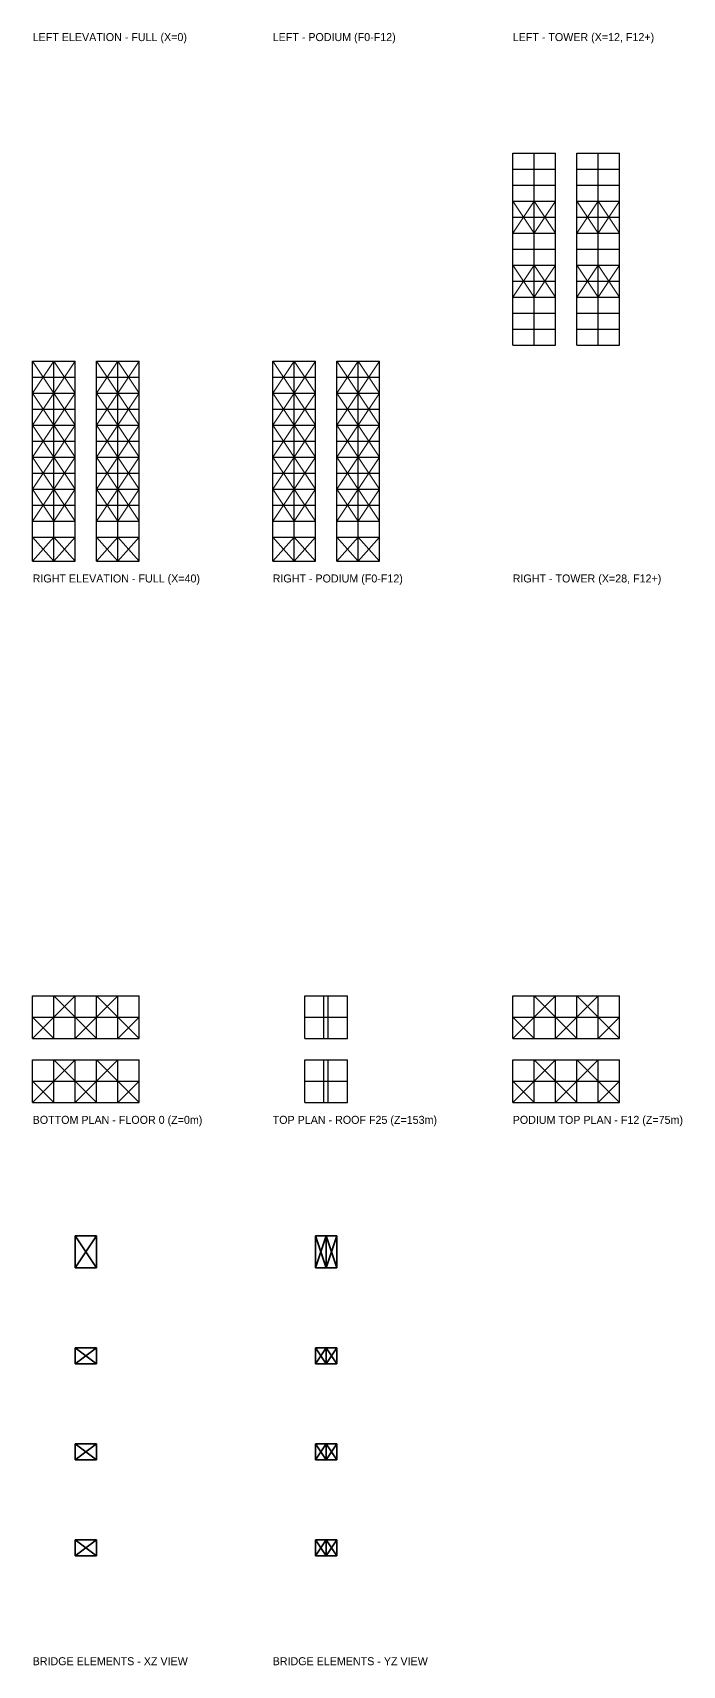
# Model space of a CAD drawing. Header units: metres. Extents: x -300 to 244, y -1173 to 40.
# Drawn here: x 0 to 244, y -1173 to -561 of the extents above; entities that cross this region are included whole.
import ezdxf

# ---------------------------------------------------------------- set-up
doc = ezdxf.new("R2010")
doc.units = ezdxf.units.M
for name, color, linetype, lineweight in [('VIEW_BOTTOM', 3, 'Continuous', 25), ('VIEW_BRACE', 1, 'Continuous', 18), ('VIEW_BRIDGE', 6, 'Continuous', 35), ('VIEW_RIGHT', 30, 'Continuous', 25), ('VIEW_TITLE', 7, 'Continuous', 0), ('VIEW_TOP', 3, 'Continuous', 25)]:
    doc.layers.add(name, color=color, linetype=linetype, lineweight=lineweight)

msp = doc.modelspace()

# ---------------------------------------------------------------- linework, layer by layer
at = {"layer": 'VIEW_BOTTOM'}
for p, q in [((0, -922), (8, -922)), ((0, -930), (0, -922)), ((8, -922), (16, -922)), ((8, -930), (8, -922)), ((16, -922), (24, -922)), ((16, -930), (16, -922)), ((24, -922), (32, -922)), ((24, -930), (24, -922)), ((32, -922), (40, -922)), ((32, -930), (32, -922)), ((40, -930), (40, -922)), ((0, -930), (8, -930)), ((0, -938), (0, -930)), ((8, -930), (16, -930)), ((8, -938), (8, -930)), ((16, -930), (24, -930)), ((16, -938), (16, -930)), ((24, -930), (32, -930)), ((24, -938), (24, -930)), ((32, -930), (40, -930)), ((32, -938), (32, -930)), ((40, -938), (40, -930)), ((0, -938), (8, -938)), ((8, -938), (16, -938)), ((16, -938), (24, -938)), ((24, -938), (32, -938)), ((32, -938), (40, -938)), ((0, -946), (8, -946)), ((0, -954), (0, -946)), ((8, -946), (16, -946)), ((8, -954), (8, -946)), ((16, -946), (24, -946)), ((16, -954), (16, -946)), ((24, -946), (32, -946)), ((24, -954), (24, -946)), ((32, -946), (40, -946)), ((32, -954), (32, -946)), ((40, -954), (40, -946)), ((0, -954), (8, -954)), ((0, -962), (0, -954)), ((8, -954), (16, -954)), ((8, -962), (8, -954)), ((16, -954), (24, -954)), ((16, -962), (16, -954)), ((24, -954), (32, -954)), ((24, -962), (24, -954)), ((32, -954), (40, -954)), ((32, -962), (32, -954)), ((40, -962), (40, -954)), ((0, -962), (8, -962)), ((8, -962), (16, -962)), ((16, -962), (24, -962)), ((24, -962), (32, -962)), ((32, -962), (40, -962))]:
    msp.add_line(p, q, dxfattribs=at)
at = {"layer": 'VIEW_BRACE'}
for p, q in [((180, -636), (188, -624)), ((188, -636), (180, -624)), ((188, -636), (196, -624)), ((196, -636), (188, -624)), ((204, -636), (212, -624)), ((212, -636), (204, -624)), ((212, -636), (220, -624)), ((220, -636), (212, -624)), ((180, -660), (188, -648)), ((188, -660), (180, -648)), ((188, -660), (196, -648)), ((196, -660), (188, -648)), ((204, -660), (212, -648)), ((212, -660), (204, -648)), ((212, -660), (220, -648)), ((220, -660), (212, -648)), ((0, -696), (8, -684)), ((8, -696), (0, -684)), ((8, -696), (16, -684)), ((16, -696), (8, -684)), ((24, -696), (32, -684)), ((32, -696), (24, -684)), ((32, -696), (40, -684)), ((40, -696), (32, -684)), ((90, -696), (98, -684)), ((98, -696), (90, -684)), ((98, -696), (106, -684)), ((106, -696), (98, -684)), ((114, -696), (122, -684)), ((122, -696), (114, -684)), ((122, -696), (130, -684)), ((130, -696), (122, -684)), ((0, -708), (8, -696)), ((8, -708), (0, -696)), ((8, -708), (16, -696)), ((16, -708), (8, -696)), ((24, -708), (32, -696)), ((32, -708), (24, -696)), ((32, -708), (40, -696)), ((40, -708), (32, -696)), ((90, -708), (98, -696)), ((98, -708), (90, -696)), ((98, -708), (106, -696)), ((106, -708), (98, -696)), ((114, -708), (122, -696)), ((122, -708), (114, -696)), ((122, -708), (130, -696)), ((130, -708), (122, -696)), ((0, -720), (8, -708)), ((8, -720), (0, -708)), ((8, -720), (16, -708)), ((16, -720), (8, -708)), ((24, -720), (32, -708)), ((32, -720), (24, -708)), ((32, -720), (40, -708)), ((40, -720), (32, -708)), ((90, -720), (98, -708)), ((98, -720), (90, -708)), ((98, -720), (106, -708)), ((106, -720), (98, -708)), ((114, -720), (122, -708)), ((122, -720), (114, -708)), ((122, -720), (130, -708)), ((130, -720), (122, -708)), ((0, -732), (8, -720)), ((8, -732), (0, -720)), ((8, -732), (16, -720)), ((16, -732), (8, -720)), ((24, -732), (32, -720)), ((32, -732), (24, -720)), ((32, -732), (40, -720)), ((40, -732), (32, -720)), ((90, -732), (98, -720)), ((98, -732), (90, -720)), ((98, -732), (106, -720)), ((106, -732), (98, -720)), ((114, -732), (122, -720)), ((122, -732), (114, -720)), ((122, -732), (130, -720)), ((130, -732), (122, -720)), ((0, -744), (8, -732)), ((8, -744), (0, -732)), ((8, -744), (16, -732)), ((16, -744), (8, -732)), ((24, -744), (32, -732)), ((32, -744), (24, -732)), ((32, -744), (40, -732)), ((40, -744), (32, -732)), ((90, -744), (98, -732)), ((98, -744), (90, -732)), ((98, -744), (106, -732)), ((106, -744), (98, -732)), ((114, -744), (122, -732)), ((122, -744), (114, -732)), ((122, -744), (130, -732)), ((130, -744), (122, -732)), ((0, -759), (8, -750)), ((8, -759), (0, -750)), ((8, -759), (16, -750)), ((16, -759), (8, -750)), ((24, -759), (32, -750)), ((32, -759), (24, -750)), ((32, -759), (40, -750)), ((40, -759), (32, -750)), ((90, -759), (98, -750)), ((98, -759), (90, -750)), ((98, -759), (106, -750)), ((106, -759), (98, -750)), ((114, -759), (122, -750)), ((122, -759), (114, -750)), ((122, -759), (130, -750)), ((130, -759), (122, -750)), ((8, -930), (16, -922)), ((16, -930), (8, -922)), ((24, -930), (32, -922)), ((32, -930), (24, -922)), ((188, -930), (196, -922)), ((196, -930), (188, -922)), ((204, -930), (212, -922)), ((212, -930), (204, -922)), ((0, -938), (8, -930)), ((8, -938), (0, -930)), ((16, -938), (24, -930)), ((24, -938), (16, -930)), ((32, -938), (40, -930)), ((40, -938), (32, -930)), ((180, -938), (188, -930)), ((188, -938), (180, -930)), ((196, -938), (204, -930)), ((204, -938), (196, -930)), ((212, -938), (220, -930)), ((220, -938), (212, -930)), ((8, -954), (16, -946)), ((16, -954), (8, -946)), ((24, -954), (32, -946)), ((32, -954), (24, -946)), ((188, -954), (196, -946)), ((196, -954), (188, -946)), ((204, -954), (212, -946)), ((212, -954), (204, -946)), ((0, -962), (8, -954)), ((8, -962), (0, -954)), ((16, -962), (24, -954)), ((24, -962), (16, -954)), ((32, -962), (40, -954)), ((40, -962), (32, -954)), ((180, -962), (188, -954)), ((188, -962), (180, -954)), ((196, -962), (204, -954)), ((204, -962), (196, -954)), ((212, -962), (220, -954)), ((220, -962), (212, -954))]:
    msp.add_line(p, q, dxfattribs=at)
at = {"layer": 'VIEW_BRIDGE'}
for p, q in [((16, -1012), (24, -1012)), ((16, -1012), (24, -1012)), ((16, -1012), (24, -1012)), ((16, -1012), (16, -1012)), ((16, -1012), (16, -1012)), ((16, -1024), (16, -1012)), ((16, -1024), (16, -1012)), ((16, -1024), (16, -1012)), ((16, -1012), (24, -1012)), ((24, -1012), (16, -1012)), ((16, -1012), (24, -1012)), ((24, -1012), (16, -1012)), ((16, -1024), (16, -1012)), ((16, -1012), (16, -1024)), ((16, -1024), (16, -1012)), ((16, -1012), (16, -1024)), ((16, -1024), (24, -1012)), ((24, -1024), (16, -1012)), ((16, -1024), (24, -1012)), ((24, -1024), (16, -1012)), ((16, -1024), (16, -1012)), ((16, -1012), (16, -1024)), ((16, -1024), (16, -1012)), ((16, -1012), (16, -1024)), ((24, -1012), (24, -1012)), ((24, -1012), (24, -1012)), ((24, -1024), (24, -1012)), ((24, -1024), (24, -1012)), ((24, -1024), (24, -1012)), ((24, -1024), (24, -1012)), ((24, -1012), (24, -1024)), ((24, -1024), (24, -1012)), ((24, -1012), (24, -1024)), ((24, -1024), (24, -1012)), ((24, -1012), (24, -1024)), ((24, -1024), (24, -1012)), ((24, -1012), (24, -1024)), ((106, -1012), (106, -1012)), ((106, -1012), (110, -1012)), ((106, -1012), (110, -1012)), ((106, -1024), (106, -1012)), ((106, -1024), (106, -1012)), ((106, -1012), (110, -1012)), ((106, -1012), (110, -1012)), ((106, -1024), (110, -1012)), ((106, -1012), (110, -1024)), ((106, -1024), (110, -1012)), ((106, -1012), (110, -1024)), ((106, -1024), (106, -1012)), ((106, -1024), (106, -1012)), ((106, -1024), (110, -1012)), ((106, -1012), (110, -1024)), ((106, -1024), (110, -1012)), ((106, -1012), (110, -1024)), ((110, -1012), (110, -1012)), ((110, -1012), (114, -1012)), ((110, -1012), (114, -1012)), ((110, -1024), (110, -1012)), ((110, -1024), (110, -1012)), ((110, -1012), (114, -1012)), ((110, -1012), (114, -1012)), ((110, -1024), (114, -1012)), ((110, -1012), (114, -1024)), ((110, -1024), (114, -1012)), ((110, -1012), (114, -1024)), ((110, -1024), (114, -1012)), ((110, -1012), (114, -1024)), ((110, -1024), (114, -1012)), ((110, -1012), (114, -1024)), ((114, -1012), (114, -1012)), ((114, -1024), (114, -1012)), ((114, -1024), (114, -1012)), ((114, -1024), (114, -1012)), ((114, -1024), (114, -1012)), ((16, -1024), (24, -1024)), ((16, -1024), (24, -1024)), ((16, -1024), (24, -1024)), ((16, -1024), (16, -1024)), ((16, -1024), (16, -1024)), ((16, -1024), (24, -1024)), ((24, -1024), (16, -1024)), ((16, -1024), (24, -1024)), ((24, -1024), (16, -1024)), ((24, -1024), (24, -1024)), ((24, -1024), (24, -1024)), ((106, -1024), (106, -1024)), ((106, -1024), (110, -1024)), ((106, -1024), (110, -1024)), ((106, -1024), (110, -1024)), ((106, -1024), (110, -1024)), ((110, -1024), (110, -1024)), ((110, -1024), (114, -1024)), ((110, -1024), (114, -1024)), ((110, -1024), (114, -1024)), ((110, -1024), (114, -1024)), ((114, -1024), (114, -1024)), ((16, -1054), (24, -1054)), ((16, -1054), (24, -1054)), ((16, -1054), (24, -1054)), ((16, -1054), (16, -1054)), ((16, -1054), (16, -1054)), ((16, -1060), (16, -1054)), ((16, -1060), (16, -1054)), ((16, -1060), (16, -1054)), ((16, -1054), (24, -1054)), ((24, -1054), (16, -1054)), ((16, -1054), (24, -1054)), ((24, -1054), (16, -1054)), ((16, -1060), (16, -1054)), ((16, -1054), (16, -1060)), ((16, -1060), (16, -1054)), ((16, -1054), (16, -1060)), ((16, -1060), (24, -1054)), ((24, -1060), (16, -1054)), ((16, -1060), (24, -1054)), ((24, -1060), (16, -1054)), ((16, -1060), (16, -1054)), ((16, -1054), (16, -1060)), ((16, -1060), (16, -1054)), ((16, -1054), (16, -1060)), ((24, -1054), (24, -1054)), ((24, -1054), (24, -1054)), ((24, -1060), (24, -1054)), ((24, -1060), (24, -1054)), ((24, -1060), (24, -1054)), ((24, -1060), (24, -1054)), ((24, -1054), (24, -1060)), ((24, -1060), (24, -1054)), ((24, -1054), (24, -1060)), ((24, -1060), (24, -1054)), ((24, -1054), (24, -1060)), ((24, -1060), (24, -1054)), ((24, -1054), (24, -1060)), ((106, -1054), (106, -1054)), ((106, -1054), (110, -1054)), ((106, -1054), (110, -1054)), ((106, -1060), (106, -1054)), ((106, -1060), (106, -1054)), ((106, -1054), (110, -1054)), ((106, -1054), (110, -1054)), ((106, -1060), (110, -1054)), ((106, -1054), (110, -1060)), ((106, -1060), (110, -1054)), ((106, -1054), (110, -1060)), ((106, -1060), (106, -1054)), ((106, -1060), (106, -1054)), ((106, -1060), (110, -1054)), ((106, -1054), (110, -1060)), ((106, -1060), (110, -1054)), ((106, -1054), (110, -1060)), ((110, -1054), (110, -1054)), ((110, -1054), (114, -1054)), ((110, -1054), (114, -1054)), ((110, -1060), (110, -1054)), ((110, -1060), (110, -1054)), ((110, -1054), (114, -1054)), ((110, -1054), (114, -1054)), ((110, -1060), (114, -1054)), ((110, -1054), (114, -1060)), ((110, -1060), (114, -1054)), ((110, -1054), (114, -1060)), ((110, -1060), (114, -1054)), ((110, -1054), (114, -1060)), ((110, -1060), (114, -1054)), ((110, -1054), (114, -1060)), ((114, -1054), (114, -1054)), ((114, -1060), (114, -1054)), ((114, -1060), (114, -1054)), ((114, -1060), (114, -1054)), ((114, -1060), (114, -1054)), ((16, -1060), (24, -1060)), ((16, -1060), (24, -1060)), ((16, -1060), (24, -1060)), ((16, -1060), (16, -1060)), ((16, -1060), (16, -1060)), ((16, -1060), (24, -1060)), ((24, -1060), (16, -1060)), ((16, -1060), (24, -1060)), ((24, -1060), (16, -1060)), ((24, -1060), (24, -1060)), ((24, -1060), (24, -1060)), ((106, -1060), (106, -1060)), ((106, -1060), (110, -1060)), ((106, -1060), (110, -1060)), ((106, -1060), (110, -1060)), ((106, -1060), (110, -1060)), ((110, -1060), (110, -1060)), ((110, -1060), (114, -1060)), ((110, -1060), (114, -1060)), ((110, -1060), (114, -1060)), ((110, -1060), (114, -1060)), ((114, -1060), (114, -1060)), ((16, -1090), (24, -1090)), ((16, -1090), (24, -1090)), ((16, -1090), (24, -1090)), ((16, -1090), (16, -1090)), ((16, -1090), (16, -1090)), ((16, -1096), (16, -1090)), ((16, -1096), (16, -1090)), ((16, -1096), (16, -1090)), ((16, -1090), (24, -1090)), ((24, -1090), (16, -1090)), ((16, -1090), (24, -1090)), ((24, -1090), (16, -1090)), ((16, -1096), (16, -1090)), ((16, -1090), (16, -1096)), ((16, -1096), (16, -1090)), ((16, -1090), (16, -1096)), ((16, -1096), (24, -1090)), ((24, -1096), (16, -1090)), ((16, -1096), (24, -1090)), ((24, -1096), (16, -1090)), ((16, -1096), (16, -1090)), ((16, -1090), (16, -1096)), ((16, -1096), (16, -1090)), ((16, -1090), (16, -1096)), ((24, -1090), (24, -1090)), ((24, -1090), (24, -1090)), ((24, -1096), (24, -1090)), ((24, -1096), (24, -1090)), ((24, -1096), (24, -1090)), ((24, -1096), (24, -1090)), ((24, -1090), (24, -1096)), ((24, -1096), (24, -1090)), ((24, -1090), (24, -1096)), ((24, -1096), (24, -1090)), ((24, -1090), (24, -1096)), ((24, -1096), (24, -1090)), ((24, -1090), (24, -1096)), ((106, -1090), (106, -1090)), ((106, -1090), (110, -1090)), ((106, -1090), (110, -1090)), ((106, -1096), (106, -1090)), ((106, -1096), (106, -1090)), ((106, -1090), (110, -1090)), ((106, -1090), (110, -1090)), ((106, -1096), (110, -1090)), ((106, -1090), (110, -1096)), ((106, -1096), (110, -1090)), ((106, -1090), (110, -1096)), ((106, -1096), (106, -1090)), ((106, -1096), (106, -1090)), ((106, -1096), (110, -1090)), ((106, -1090), (110, -1096)), ((106, -1096), (110, -1090)), ((106, -1090), (110, -1096)), ((110, -1090), (110, -1090)), ((110, -1090), (114, -1090)), ((110, -1090), (114, -1090)), ((110, -1096), (110, -1090)), ((110, -1096), (110, -1090)), ((110, -1090), (114, -1090)), ((110, -1090), (114, -1090)), ((110, -1096), (114, -1090)), ((110, -1090), (114, -1096)), ((110, -1096), (114, -1090)), ((110, -1090), (114, -1096)), ((110, -1096), (114, -1090)), ((110, -1090), (114, -1096)), ((110, -1096), (114, -1090)), ((110, -1090), (114, -1096)), ((114, -1090), (114, -1090)), ((114, -1096), (114, -1090)), ((114, -1096), (114, -1090)), ((114, -1096), (114, -1090)), ((114, -1096), (114, -1090)), ((16, -1096), (24, -1096)), ((16, -1096), (24, -1096)), ((16, -1096), (24, -1096)), ((16, -1096), (16, -1096)), ((16, -1096), (16, -1096)), ((16, -1096), (24, -1096)), ((24, -1096), (16, -1096)), ((16, -1096), (24, -1096)), ((24, -1096), (16, -1096)), ((24, -1096), (24, -1096)), ((24, -1096), (24, -1096)), ((106, -1096), (106, -1096)), ((106, -1096), (110, -1096)), ((106, -1096), (110, -1096)), ((106, -1096), (110, -1096)), ((106, -1096), (110, -1096)), ((110, -1096), (110, -1096)), ((110, -1096), (114, -1096)), ((110, -1096), (114, -1096)), ((110, -1096), (114, -1096)), ((110, -1096), (114, -1096)), ((114, -1096), (114, -1096)), ((16, -1126), (24, -1126)), ((16, -1126), (24, -1126)), ((16, -1126), (24, -1126)), ((16, -1126), (16, -1126)), ((16, -1126), (16, -1126)), ((16, -1132), (16, -1126)), ((16, -1132), (16, -1126)), ((16, -1132), (16, -1126)), ((16, -1126), (24, -1126)), ((24, -1126), (16, -1126)), ((16, -1126), (24, -1126)), ((24, -1126), (16, -1126)), ((16, -1132), (16, -1126)), ((16, -1126), (16, -1132)), ((16, -1132), (16, -1126)), ((16, -1126), (16, -1132)), ((16, -1132), (24, -1126)), ((24, -1132), (16, -1126)), ((16, -1132), (24, -1126)), ((24, -1132), (16, -1126)), ((16, -1132), (16, -1126)), ((16, -1126), (16, -1132)), ((16, -1132), (16, -1126)), ((16, -1126), (16, -1132)), ((24, -1126), (24, -1126)), ((24, -1126), (24, -1126)), ((24, -1132), (24, -1126)), ((24, -1132), (24, -1126)), ((24, -1132), (24, -1126)), ((24, -1132), (24, -1126)), ((24, -1126), (24, -1132)), ((24, -1132), (24, -1126)), ((24, -1126), (24, -1132)), ((24, -1132), (24, -1126)), ((24, -1126), (24, -1132)), ((24, -1132), (24, -1126)), ((24, -1126), (24, -1132)), ((106, -1126), (106, -1126)), ((106, -1126), (110, -1126)), ((106, -1126), (110, -1126)), ((106, -1132), (106, -1126)), ((106, -1132), (106, -1126)), ((106, -1126), (110, -1126)), ((106, -1126), (110, -1126)), ((106, -1132), (110, -1126)), ((106, -1126), (110, -1132)), ((106, -1132), (110, -1126)), ((106, -1126), (110, -1132)), ((106, -1132), (106, -1126)), ((106, -1132), (106, -1126)), ((106, -1132), (110, -1126)), ((106, -1126), (110, -1132)), ((106, -1132), (110, -1126)), ((106, -1126), (110, -1132)), ((110, -1126), (110, -1126)), ((110, -1126), (114, -1126)), ((110, -1126), (114, -1126)), ((110, -1132), (110, -1126)), ((110, -1132), (110, -1126)), ((110, -1126), (114, -1126)), ((110, -1126), (114, -1126)), ((110, -1132), (114, -1126)), ((110, -1126), (114, -1132)), ((110, -1132), (114, -1126)), ((110, -1126), (114, -1132)), ((110, -1132), (114, -1126)), ((110, -1126), (114, -1132)), ((110, -1132), (114, -1126)), ((110, -1126), (114, -1132)), ((114, -1126), (114, -1126)), ((114, -1132), (114, -1126)), ((114, -1132), (114, -1126)), ((114, -1132), (114, -1126)), ((114, -1132), (114, -1126)), ((16, -1132), (24, -1132)), ((16, -1132), (24, -1132)), ((16, -1132), (24, -1132)), ((16, -1132), (16, -1132)), ((16, -1132), (16, -1132)), ((16, -1132), (24, -1132)), ((24, -1132), (16, -1132)), ((16, -1132), (24, -1132)), ((24, -1132), (16, -1132)), ((24, -1132), (24, -1132)), ((24, -1132), (24, -1132)), ((106, -1132), (106, -1132)), ((106, -1132), (110, -1132)), ((106, -1132), (110, -1132)), ((106, -1132), (110, -1132)), ((106, -1132), (110, -1132)), ((110, -1132), (110, -1132)), ((110, -1132), (114, -1132)), ((110, -1132), (114, -1132)), ((110, -1132), (114, -1132)), ((110, -1132), (114, -1132)), ((114, -1132), (114, -1132))]:
    msp.add_line(p, q, dxfattribs=at)
at = {"layer": 'VIEW_RIGHT'}
for p, q in [((180, -606), (188, -606)), ((180, -612), (180, -606)), ((188, -606), (196, -606)), ((188, -612), (188, -606)), ((196, -612), (196, -606)), ((204, -606), (212, -606)), ((204, -612), (204, -606)), ((212, -606), (220, -606)), ((212, -612), (212, -606)), ((220, -612), (220, -606)), ((180, -612), (188, -612)), ((180, -618), (180, -612)), ((188, -612), (196, -612)), ((188, -618), (188, -612)), ((196, -618), (196, -612)), ((204, -612), (212, -612)), ((204, -618), (204, -612)), ((212, -612), (220, -612)), ((212, -618), (212, -612)), ((220, -618), (220, -612)), ((180, -618), (188, -618)), ((180, -624), (180, -618)), ((188, -618), (196, -618)), ((188, -624), (188, -618)), ((196, -624), (196, -618)), ((204, -618), (212, -618)), ((204, -624), (204, -618)), ((212, -618), (220, -618)), ((212, -624), (212, -618)), ((220, -624), (220, -618)), ((180, -624), (188, -624)), ((180, -630), (180, -624)), ((188, -624), (196, -624)), ((188, -630), (188, -624)), ((196, -630), (196, -624)), ((204, -624), (212, -624)), ((204, -630), (204, -624)), ((212, -624), (220, -624)), ((212, -630), (212, -624)), ((220, -630), (220, -624)), ((180, -630), (188, -630)), ((180, -636), (180, -630)), ((188, -630), (196, -630)), ((188, -636), (188, -630)), ((196, -636), (196, -630)), ((204, -630), (212, -630)), ((204, -636), (204, -630)), ((212, -630), (220, -630)), ((212, -636), (212, -630)), ((220, -636), (220, -630)), ((180, -636), (188, -636)), ((180, -642), (180, -636)), ((188, -636), (196, -636)), ((188, -642), (188, -636)), ((196, -642), (196, -636)), ((204, -636), (212, -636)), ((204, -642), (204, -636)), ((212, -636), (220, -636)), ((212, -642), (212, -636)), ((220, -642), (220, -636)), ((180, -642), (188, -642)), ((180, -648), (180, -642)), ((188, -642), (196, -642)), ((188, -648), (188, -642)), ((196, -648), (196, -642)), ((204, -642), (212, -642)), ((204, -648), (204, -642)), ((212, -642), (220, -642)), ((212, -648), (212, -642)), ((220, -648), (220, -642)), ((180, -648), (188, -648)), ((180, -654), (180, -648)), ((188, -648), (196, -648)), ((188, -654), (188, -648)), ((196, -654), (196, -648)), ((204, -648), (212, -648)), ((204, -654), (204, -648)), ((212, -648), (220, -648)), ((212, -654), (212, -648)), ((220, -654), (220, -648)), ((180, -654), (188, -654)), ((180, -660), (180, -654)), ((188, -654), (196, -654)), ((188, -660), (188, -654)), ((196, -660), (196, -654)), ((204, -654), (212, -654)), ((204, -660), (204, -654)), ((212, -654), (220, -654)), ((212, -660), (212, -654)), ((220, -660), (220, -654)), ((180, -660), (188, -660)), ((180, -666), (180, -660)), ((188, -660), (196, -660)), ((188, -666), (188, -660)), ((196, -666), (196, -660)), ((204, -660), (212, -660)), ((204, -666), (204, -660)), ((212, -660), (220, -660)), ((212, -666), (212, -660)), ((220, -666), (220, -660)), ((180, -666), (188, -666)), ((180, -672), (180, -666)), ((188, -666), (196, -666)), ((188, -672), (188, -666)), ((196, -672), (196, -666)), ((204, -666), (212, -666)), ((204, -672), (204, -666)), ((212, -666), (220, -666)), ((212, -672), (212, -666)), ((220, -672), (220, -666)), ((180, -672), (188, -672)), ((180, -678), (180, -672)), ((188, -672), (196, -672)), ((188, -678), (188, -672)), ((196, -678), (196, -672)), ((204, -672), (212, -672)), ((204, -678), (204, -672)), ((212, -672), (220, -672)), ((212, -678), (212, -672)), ((220, -678), (220, -672)), ((180, -678), (188, -678)), ((188, -678), (196, -678)), ((204, -678), (212, -678)), ((212, -678), (220, -678)), ((0, -684), (8, -684)), ((0, -690), (0, -684)), ((8, -684), (16, -684)), ((8, -690), (8, -684)), ((16, -690), (16, -684)), ((24, -684), (32, -684)), ((24, -690), (24, -684)), ((32, -684), (40, -684)), ((32, -690), (32, -684)), ((40, -690), (40, -684)), ((90, -684), (98, -684)), ((90, -690), (90, -684)), ((98, -684), (106, -684)), ((98, -690), (98, -684)), ((106, -690), (106, -684)), ((114, -684), (122, -684)), ((114, -690), (114, -684)), ((122, -684), (130, -684)), ((122, -690), (122, -684)), ((130, -690), (130, -684)), ((0, -690), (8, -690)), ((0, -696), (0, -690)), ((8, -690), (16, -690)), ((8, -696), (8, -690)), ((16, -696), (16, -690)), ((24, -690), (32, -690)), ((24, -696), (24, -690)), ((32, -690), (40, -690)), ((32, -696), (32, -690)), ((40, -696), (40, -690)), ((90, -690), (98, -690)), ((90, -696), (90, -690)), ((98, -690), (106, -690)), ((98, -696), (98, -690)), ((106, -696), (106, -690)), ((114, -690), (122, -690)), ((114, -696), (114, -690)), ((122, -690), (130, -690)), ((122, -696), (122, -690)), ((130, -696), (130, -690)), ((0, -696), (8, -696)), ((0, -702), (0, -696)), ((8, -696), (16, -696)), ((8, -702), (8, -696)), ((16, -702), (16, -696)), ((24, -696), (32, -696)), ((24, -702), (24, -696)), ((32, -696), (40, -696)), ((32, -702), (32, -696)), ((40, -702), (40, -696)), ((90, -696), (98, -696)), ((90, -702), (90, -696)), ((98, -696), (106, -696)), ((98, -702), (98, -696)), ((106, -702), (106, -696)), ((114, -696), (122, -696)), ((114, -702), (114, -696)), ((122, -696), (130, -696)), ((122, -702), (122, -696)), ((130, -702), (130, -696)), ((0, -702), (8, -702)), ((0, -708), (0, -702)), ((8, -702), (16, -702)), ((8, -708), (8, -702)), ((16, -708), (16, -702)), ((24, -702), (32, -702)), ((24, -708), (24, -702)), ((32, -702), (40, -702)), ((32, -708), (32, -702)), ((40, -708), (40, -702)), ((90, -702), (98, -702)), ((90, -708), (90, -702)), ((98, -702), (106, -702)), ((98, -708), (98, -702)), ((106, -708), (106, -702)), ((114, -702), (122, -702)), ((114, -708), (114, -702)), ((122, -702), (130, -702)), ((122, -708), (122, -702)), ((130, -708), (130, -702)), ((0, -708), (8, -708)), ((0, -714), (0, -708)), ((8, -708), (16, -708)), ((8, -714), (8, -708)), ((16, -714), (16, -708)), ((24, -708), (32, -708)), ((24, -714), (24, -708)), ((32, -708), (40, -708)), ((32, -714), (32, -708)), ((40, -714), (40, -708)), ((90, -708), (98, -708)), ((90, -714), (90, -708)), ((98, -708), (106, -708)), ((98, -714), (98, -708)), ((106, -714), (106, -708)), ((114, -708), (122, -708)), ((114, -714), (114, -708)), ((122, -708), (130, -708)), ((122, -714), (122, -708)), ((130, -714), (130, -708)), ((0, -714), (8, -714)), ((0, -720), (0, -714)), ((8, -714), (16, -714)), ((8, -720), (8, -714)), ((16, -720), (16, -714)), ((24, -714), (32, -714)), ((24, -720), (24, -714)), ((32, -714), (40, -714)), ((32, -720), (32, -714)), ((40, -720), (40, -714)), ((90, -714), (98, -714)), ((90, -720), (90, -714)), ((98, -714), (106, -714)), ((98, -720), (98, -714)), ((106, -720), (106, -714)), ((114, -714), (122, -714)), ((114, -720), (114, -714)), ((122, -714), (130, -714)), ((122, -720), (122, -714)), ((130, -720), (130, -714)), ((0, -720), (8, -720)), ((0, -726), (0, -720)), ((8, -720), (16, -720)), ((8, -726), (8, -720)), ((16, -726), (16, -720)), ((24, -720), (32, -720)), ((24, -726), (24, -720)), ((32, -720), (40, -720)), ((32, -726), (32, -720)), ((40, -726), (40, -720)), ((90, -720), (98, -720)), ((90, -726), (90, -720)), ((98, -720), (106, -720)), ((98, -726), (98, -720)), ((106, -726), (106, -720)), ((114, -720), (122, -720)), ((114, -726), (114, -720)), ((122, -720), (130, -720)), ((122, -726), (122, -720)), ((130, -726), (130, -720)), ((0, -726), (8, -726)), ((0, -732), (0, -726)), ((8, -726), (16, -726)), ((8, -732), (8, -726)), ((16, -732), (16, -726)), ((24, -726), (32, -726)), ((24, -732), (24, -726)), ((32, -726), (40, -726)), ((32, -732), (32, -726)), ((40, -732), (40, -726)), ((90, -726), (98, -726)), ((90, -732), (90, -726)), ((98, -726), (106, -726)), ((98, -732), (98, -726)), ((106, -732), (106, -726)), ((114, -726), (122, -726)), ((114, -732), (114, -726)), ((122, -726), (130, -726)), ((122, -732), (122, -726)), ((130, -732), (130, -726)), ((0, -732), (8, -732)), ((0, -738), (0, -732)), ((8, -732), (16, -732)), ((8, -738), (8, -732)), ((16, -738), (16, -732)), ((24, -732), (32, -732)), ((24, -738), (24, -732)), ((32, -732), (40, -732)), ((32, -738), (32, -732)), ((40, -738), (40, -732)), ((90, -732), (98, -732)), ((90, -738), (90, -732)), ((98, -732), (106, -732)), ((98, -738), (98, -732)), ((106, -738), (106, -732)), ((114, -732), (122, -732)), ((114, -738), (114, -732)), ((122, -732), (130, -732)), ((122, -738), (122, -732)), ((130, -738), (130, -732)), ((0, -738), (8, -738)), ((0, -744), (0, -738)), ((8, -738), (16, -738)), ((8, -744), (8, -738)), ((16, -744), (16, -738)), ((24, -738), (32, -738)), ((24, -744), (24, -738)), ((32, -738), (40, -738)), ((32, -744), (32, -738)), ((40, -744), (40, -738)), ((90, -738), (98, -738)), ((90, -744), (90, -738)), ((98, -738), (106, -738)), ((98, -744), (98, -738)), ((106, -744), (106, -738)), ((114, -738), (122, -738)), ((114, -744), (114, -738)), ((122, -738), (130, -738)), ((122, -744), (122, -738)), ((130, -744), (130, -738)), ((0, -744), (8, -744)), ((0, -750), (0, -744)), ((8, -744), (16, -744)), ((8, -750), (8, -744)), ((16, -750), (16, -744)), ((24, -744), (32, -744)), ((24, -750), (24, -744)), ((32, -744), (40, -744)), ((32, -750), (32, -744)), ((40, -750), (40, -744)), ((90, -744), (98, -744)), ((90, -750), (90, -744)), ((98, -744), (106, -744)), ((98, -750), (98, -744)), ((106, -750), (106, -744)), ((114, -744), (122, -744)), ((114, -750), (114, -744)), ((122, -744), (130, -744)), ((122, -750), (122, -744)), ((130, -750), (130, -744)), ((0, -750), (8, -750)), ((0, -759), (0, -750)), ((8, -750), (16, -750)), ((8, -759), (8, -750)), ((16, -759), (16, -750)), ((24, -750), (32, -750)), ((24, -759), (24, -750)), ((32, -750), (40, -750)), ((32, -759), (32, -750)), ((40, -759), (40, -750)), ((90, -750), (98, -750)), ((90, -759), (90, -750)), ((98, -750), (106, -750)), ((98, -759), (98, -750)), ((106, -759), (106, -750)), ((114, -750), (122, -750)), ((114, -759), (114, -750)), ((122, -750), (130, -750)), ((122, -759), (122, -750)), ((130, -759), (130, -750)), ((0, -759), (8, -759)), ((8, -759), (16, -759)), ((24, -759), (32, -759)), ((32, -759), (40, -759)), ((90, -759), (98, -759)), ((98, -759), (106, -759)), ((114, -759), (122, -759)), ((122, -759), (130, -759))]:
    msp.add_line(p, q, dxfattribs=at)
at = {"layer": 'VIEW_TOP'}
for p, q in [((102, -922), (109.2, -922)), ((102, -930), (102, -922)), ((109.2, -922), (110.8, -922)), ((109.2, -930), (109.2, -922)), ((110.8, -922), (118, -922)), ((110.8, -930), (110.8, -922)), ((118, -930), (118, -922)), ((180, -922), (188, -922)), ((180, -930), (180, -922)), ((188, -922), (196, -922)), ((188, -930), (188, -922)), ((196, -922), (204, -922)), ((196, -930), (196, -922)), ((204, -922), (212, -922)), ((204, -930), (204, -922)), ((212, -922), (220, -922)), ((212, -930), (212, -922)), ((220, -930), (220, -922)), ((102, -930), (109.2, -930)), ((102, -938), (102, -930)), ((109.2, -930), (110.8, -930)), ((109.2, -938), (109.2, -930)), ((110.8, -930), (118, -930)), ((110.8, -938), (110.8, -930)), ((118, -938), (118, -930)), ((180, -930), (188, -930)), ((180, -938), (180, -930)), ((188, -930), (196, -930)), ((188, -938), (188, -930)), ((196, -930), (204, -930)), ((196, -938), (196, -930)), ((204, -930), (212, -930)), ((204, -938), (204, -930)), ((212, -930), (220, -930)), ((212, -938), (212, -930)), ((220, -938), (220, -930)), ((102, -938), (109.2, -938)), ((109.2, -938), (110.8, -938)), ((110.8, -938), (118, -938)), ((180, -938), (188, -938)), ((188, -938), (196, -938)), ((196, -938), (204, -938)), ((204, -938), (212, -938)), ((212, -938), (220, -938)), ((102, -946), (109.2, -946)), ((102, -954), (102, -946)), ((109.2, -946), (110.8, -946)), ((109.2, -954), (109.2, -946)), ((110.8, -946), (118, -946)), ((110.8, -954), (110.8, -946)), ((118, -954), (118, -946)), ((180, -946), (188, -946)), ((180, -954), (180, -946)), ((188, -946), (196, -946)), ((188, -954), (188, -946)), ((196, -946), (204, -946)), ((196, -954), (196, -946)), ((204, -946), (212, -946)), ((204, -954), (204, -946)), ((212, -946), (220, -946)), ((212, -954), (212, -946)), ((220, -954), (220, -946)), ((102, -954), (109.2, -954)), ((102, -962), (102, -954)), ((109.2, -954), (110.8, -954)), ((109.2, -962), (109.2, -954)), ((110.8, -954), (118, -954)), ((110.8, -962), (110.8, -954)), ((118, -962), (118, -954)), ((180, -954), (188, -954)), ((180, -962), (180, -954)), ((188, -954), (196, -954)), ((188, -962), (188, -954)), ((196, -954), (204, -954)), ((196, -962), (196, -954)), ((204, -954), (212, -954)), ((204, -962), (204, -954)), ((212, -954), (220, -954)), ((212, -962), (212, -954)), ((220, -962), (220, -954)), ((102, -962), (109.2, -962)), ((109.2, -962), (110.8, -962)), ((110.8, -962), (118, -962)), ((180, -962), (188, -962)), ((188, -962), (196, -962)), ((196, -962), (204, -962)), ((204, -962), (212, -962)), ((212, -962), (220, -962))]:
    msp.add_line(p, q, dxfattribs=at)

# ---------------------------------------------------------------- texts
at = {"layer": 'VIEW_TITLE'}
for s, p in [('LEFT ELEVATION - FULL (X=0)', (0, -564)), ('LEFT - PODIUM (F0-F12)', (90, -564)), ('LEFT - TOWER (X=12, F12+)', (180, -564)), ('RIGHT ELEVATION - FULL (X=40)', (0, -767)), ('RIGHT - PODIUM (F0-F12)', (90, -767)), ('RIGHT - TOWER (X=28, F12+)', (180, -767)), ('BOTTOM PLAN - FLOOR 0 (Z=0m)', (0, -970)), ('TOP PLAN - ROOF F25 (Z=153m)', (90, -970)), ('PODIUM TOP PLAN - F12 (Z=75m)', (180, -970)), ('BRIDGE ELEMENTS - XZ VIEW', (0, -1173)), ('BRIDGE ELEMENTS - YZ VIEW', (90, -1173))]:
    msp.add_text(s, height=3, dxfattribs=at).set_placement(p)

doc.saveas('drawing.dxf')
